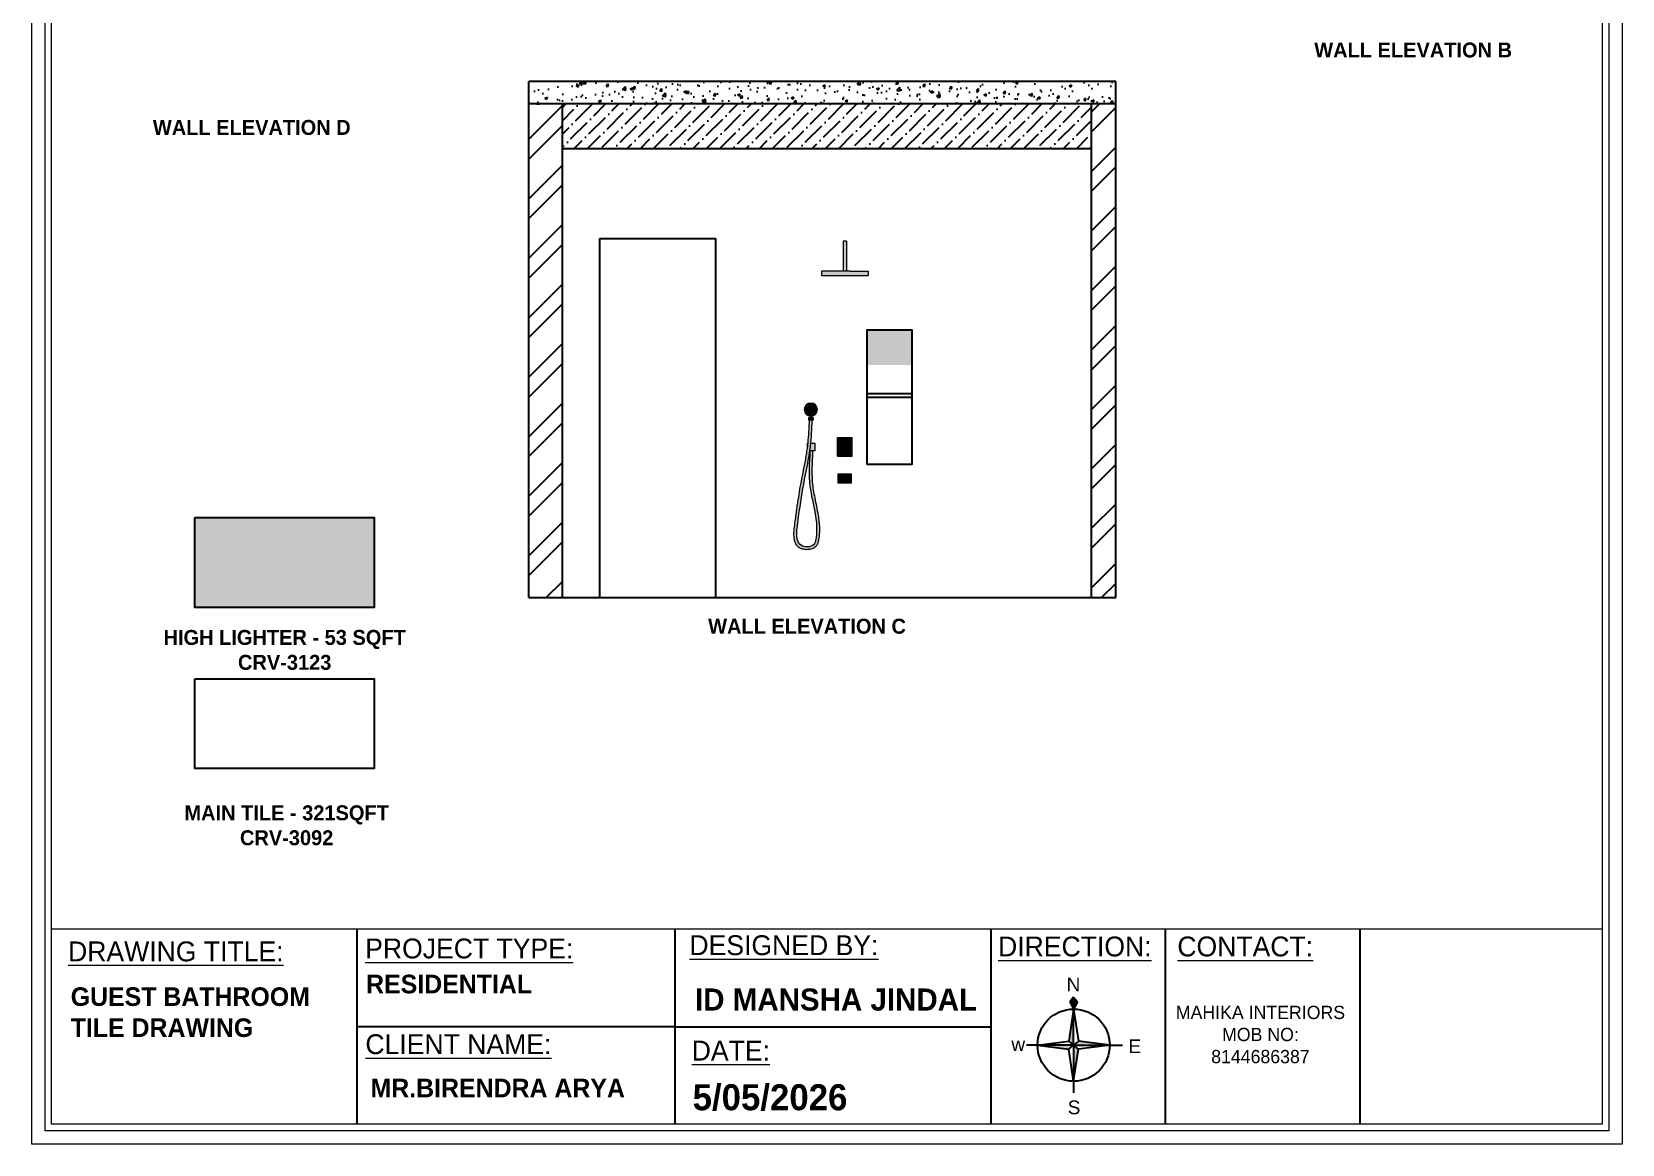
# Model space of a CAD drawing. Header units: inches. Extents: x 9636 to 21597, y -10243 to 557.
# Drawn here: x 15976.7 to 16402, y -9820.9 to -9523.4 of the extents above; entities that cross this region are included whole.
import ezdxf

# ---------------------------------------------------------------- set-up
doc = ezdxf.new("R2010")
doc.units = ezdxf.units.IN
doc.header["$MEASUREMENT"] = 0
for name, color, linetype in [('ELE', 5, 'Continuous'), ('FUR', 42, 'Continuous'), ('IEL-HATCH-002', 7, 'Continuous')]:
    doc.layers.add(name, color=color, linetype=linetype)
doc.layers.add('FURNI', color=140, linetype='Continuous', lineweight=18)
doc.layers.add('WALL', color=23, linetype='Continuous', lineweight=15)
doc.styles.add('HEMI', font='stylu.ttf')
doc.styles.get("Standard").update_dxf_attribs({"font": 'arial.ttf'})

# ---------------------------------------------------------------- blocks, each defined once
blk = doc.blocks.new('shower panel')
at = {"ltscale": 10, "true_color": 0xc7c8ca, "transparency": 33554687}
h = blk.add_hatch(color=9, dxfattribs=at)
h.dxf.hatch_style = 1
h.paths.add_polyline_path([(5645.21, 3090.33), (5644.31, 3090.33), (5644.31, 3082.34), (5645.21, 3082.34)])
h.paths.add_polyline_path([(5650.99, 3082.34), (5646.2, 3082.34), (5638.53, 3082.34), (5638.53, 3081.14), (5650.99, 3081.14)])
h = blk.add_hatch(color=9, dxfattribs=at)
h.dxf.hatch_style = 1
h.paths.add_polyline_path([(5646.76, 3037.82), (5642.76, 3037.82), (5642.76, 3032.84), (5646.76, 3032.84)])
h.paths.add_polyline_path([(5644.1, 3034.23, -1), (5645.42, 3034.23, -1)], flags=0)
h.paths.add_polyline_path([(5644.5, 3036.41, -1), (5645.02, 3036.41, -1)], flags=0)
h.paths.add_polyline_path([(5644.1, 3034.23, 1), (5645.42, 3034.23, 1)], flags=16)
h.paths.add_polyline_path([(5644.5, 3036.41, 1), (5645.02, 3036.41, 1)], flags=16)
h = blk.add_hatch(color=9, dxfattribs=at)
h.dxf.hatch_style = 1
h.paths.add_polyline_path([(5645.42, 3034.23, 1), (5644.1, 3034.23, 1)])
h.paths.add_polyline_path([(5645.02, 3036.41, 1), (5644.5, 3036.41, 1)])
h = blk.add_hatch(color=9, dxfattribs=at)
h.dxf.hatch_style = 1
h.paths.add_polyline_path([(5646.54, 3028.05), (5642.9, 3028.05), (5642.9, 3025.73), (5646.54, 3025.74)])
h.paths.add_polyline_path([(5644.17, 3026.06), (5644.17, 3026.42), (5643.53, 3026.42), (5643.53, 3027.34), (5645.98, 3027.34), (5645.98, 3026.42), (5645.34, 3026.42), (5645.34, 3026.06)], flags=16)
h = blk.add_hatch(color=9, dxfattribs=at)
h.dxf.hatch_style = 1
h.paths.add_polyline_path([(5645.34, 3026.42), (5644.17, 3026.42), (5644.17, 3026.06), (5645.34, 3026.06)])
h.paths.add_polyline_path([(5645.98, 3027.34), (5643.53, 3027.34), (5643.53, 3026.42), (5645.98, 3026.42)])
at = {"color": 18, "true_color": 0x000000}
for p, q in [((5644.31, 3090.33), (5644.31, 3082.34)), ((5645.21, 3090.33), (5645.21, 3082.34)), ((5646.2, 3082.34), (5638.53, 3082.34)), ((5638.53, 3082.34), (5638.53, 3081.14)), ((5638.53, 3081.14), (5650.99, 3081.14)), ((5646.2, 3082.34), (5650.99, 3082.34)), ((5650.99, 3082.34), (5650.99, 3081.14)), ((5642.76, 3032.84), (5642.76, 3037.82)), ((5642.76, 3037.82), (5646.76, 3037.82)), ((5646.76, 3032.84), (5646.76, 3037.82)), ((5642.76, 3032.84), (5646.76, 3032.84))]:
    blk.add_line(p, q, dxfattribs=at)
at = {"color": 18, "linetype": 'Continuous', "ltscale": 10, "true_color": 0x000000}
blk.add_line((5645.21, 3090.33), (5644.31, 3090.33), dxfattribs=at)
at = {"color": 18, "true_color": 0x000000}
for points in [[(5642.9, 3025.73), (5646.54, 3025.74), (5646.54, 3028.05), (5642.9, 3028.05)], [(5643.53, 3027.34), (5645.98, 3027.34), (5645.98, 3026.42), (5643.53, 3026.42)]]:
    blk.add_lwpolyline(points, close=True, dxfattribs=at)
for centre, radius in [((5644.76, 3034.23), 0.658), ((5644.76, 3036.41), 0.261)]:
    blk.add_circle(centre, radius, dxfattribs=at)
at = {"layer": 'WALL', "color": 18, "linetype": 'Continuous', "ltscale": 10, "true_color": 0x000000}
blk.add_lwpolyline([(5644.17, 3026.42), (5645.34, 3026.42), (5645.34, 3026.06), (5644.17, 3026.06)], close=True, dxfattribs=at)
blk = doc.blocks.new('handshower')
at = {"ltscale": 10, "true_color": 0xc7c8ca, "transparency": 33554687}
h = blk.add_hatch(color=9, dxfattribs=at)
h.dxf.hatch_style = 1
h.paths.add_polyline_path([(5652.82, 3045.31, 1), (5656.3, 3045.31, 1)])
h = blk.add_hatch(color=9, dxfattribs=at)
h.dxf.hatch_style = 1
edge = h.paths.add_edge_path(flags=17)
edge.add_spline(control_points=[(5654.81, 3034.29), (5654.75, 3034.71), (5654.67, 3035.38), (5654.59, 3036.04), (5654.57, 3036.29)], knot_values=[54.194677, 54.194677, 54.194677, 54.194677, 55.45483, 56.187119, 56.187119, 56.187119, 56.187119], degree=3, periodic=0)
edge.add_line((5654.57, 3036.29), (5653.47, 3036.29))
edge.add_line((5653.47, 3036.29), (5653.47, 3034.29))
edge.add_line((5653.47, 3034.29), (5654.81, 3034.29))
edge = h.paths.add_edge_path()
edge.add_spline(control_points=[(5655.47, 3035.05), (5655.41, 3035.47), (5655.36, 3035.88), (5655.32, 3036.29)], knot_values=[54.859322, 54.859322, 54.859322, 54.859322, 56.108997, 56.108997, 56.108997, 56.108997], degree=3, periodic=0)
edge.add_spline(control_points=[(5655.32, 3036.29), (5655.29, 3036.57), (5655.26, 3036.85), (5655.15, 3038.11), (5655.09, 3039.1), (5655, 3040.88), (5654.96, 3041.67), (5654.93, 3042.47)], knot_values=[56.108997, 56.108997, 56.108997, 56.108997, 56.962385, 56.962385, 59.951382, 59.951382, 62.356014, 62.356014, 62.356014, 62.356014], degree=3, periodic=0)
edge.add_line((5654.93, 3042.47), (5654.18, 3042.47))
edge.add_spline(control_points=[(5654.18, 3042.47), (5654.26, 3040.57), (5654.34, 3038.67), (5654.52, 3036.76)], knot_values=[56.654033, 56.654033, 56.654033, 56.654033, 62.384454, 62.384454, 62.384454, 62.384454], degree=3, periodic=0)
edge.add_spline(control_points=[(5654.52, 3036.76), (5654.53, 3036.6), (5654.55, 3036.44), (5654.57, 3036.29)], knot_values=[56.187119, 56.187119, 56.187119, 56.187119, 56.654033, 56.654033, 56.654033, 56.654033], degree=3, periodic=0)
edge.add_spline(control_points=[(5654.57, 3036.29), (5654.59, 3036.04), (5654.64, 3035.61), (5654.69, 3035.18), (5654.72, 3034.99)], knot_values=[54.896824, 54.896824, 54.896824, 54.896824, 55.629113, 56.187119, 56.187119, 56.187119, 56.187119], degree=3, periodic=0)
edge.add_spline(control_points=[(5654.72, 3034.99), (5654.75, 3034.76), (5654.78, 3034.52), (5654.81, 3034.29)], knot_values=[54.194677, 54.194677, 54.194677, 54.194677, 54.896824, 54.896824, 54.896824, 54.896824], degree=3, periodic=0)
edge.add_spline(control_points=[(5654.81, 3034.29), (5654.9, 3033.71), (5654.99, 3033.13), (5655.09, 3032.55)], knot_values=[52.468674, 52.468674, 52.468674, 52.468674, 54.194677, 54.194677, 54.194677, 54.194677], degree=3, periodic=0)
edge.add_spline(control_points=[(5655.09, 3032.55), (5655.5, 3030.1), (5656.05, 3027.58), (5656.49, 3025.21), (5656.51, 3025.12)], knot_values=[44.841361, 44.841361, 44.841361, 44.841361, 52.188713, 52.468674, 52.468674, 52.468674, 52.468674], degree=3, periodic=0)
edge.add_spline(control_points=[(5656.51, 3025.12), (5656.76, 3023.78), (5656.97, 3022.48), (5657.18, 3021.12)], knot_values=[40.510785, 40.510785, 40.510785, 40.510785, 44.841361, 44.841361, 44.841361, 44.841361], degree=3, periodic=0)
edge.add_spline(control_points=[(5657.18, 3021.12), (5657.33, 3020.07), (5657.49, 3018.99), (5657.65, 3017.83)], knot_values=[37.168422, 37.168422, 37.168422, 37.168422, 40.510785, 40.510785, 40.510785, 40.510785], degree=3, periodic=0)
edge.add_spline(control_points=[(5657.65, 3017.83), (5657.77, 3016.94), (5657.96, 3015.61), (5658.16, 3014.13), (5658.21, 3013.68)], knot_values=[33.526078, 33.526078, 33.526078, 33.526078, 36.058959, 37.168422, 37.168422, 37.168422, 37.168422], degree=3, periodic=0)
edge.add_spline(control_points=[(5658.21, 3013.68), (5658.24, 3013.41), (5658.27, 3013.13), (5658.29, 3012.86)], knot_values=[32.853295, 32.853295, 32.853295, 32.853295, 33.526078, 33.526078, 33.526078, 33.526078], degree=3, periodic=0)
edge.add_spline(control_points=[(5658.29, 3012.86), (5658.31, 3012.6), (5658.32, 3012.34), (5658.32, 3012.09)], knot_values=[32.195242, 32.195242, 32.195242, 32.195242, 32.853295, 32.853295, 32.853295, 32.853295], degree=3, periodic=0)
edge.add_spline(control_points=[(5658.32, 3012.09), (5658.33, 3011.91), (5658.32, 3011.74), (5658.31, 3011.57)], knot_values=[31.738138, 31.738138, 31.738138, 31.738138, 32.195242, 32.195242, 32.195242, 32.195242], degree=3, periodic=0)
edge.add_spline(control_points=[(5658.31, 3011.57), (5658.3, 3011.31), (5658.28, 3011.07), (5658.24, 3010.84)], knot_values=[31.055014, 31.055014, 31.055014, 31.055014, 31.738138, 31.738138, 31.738138, 31.738138], degree=3, periodic=0)
edge.add_spline(control_points=[(5658.24, 3010.84), (5658.23, 3010.76), (5658.21, 3010.69), (5658.2, 3010.62)], knot_values=[30.842614, 30.842614, 30.842614, 30.842614, 31.055014, 31.055014, 31.055014, 31.055014], degree=3, periodic=0)
edge.add_spline(control_points=[(5658.2, 3010.62), (5658.18, 3010.54), (5658.16, 3010.46), (5658.14, 3010.39)], knot_values=[30.59947, 30.59947, 30.59947, 30.59947, 30.842614, 30.842614, 30.842614, 30.842614], degree=3, periodic=0)
edge.add_spline(control_points=[(5658.14, 3010.39), (5658.12, 3010.32), (5658.1, 3010.25), (5658.08, 3010.19)], knot_values=[30.388353, 30.388353, 30.388353, 30.388353, 30.59947, 30.59947, 30.59947, 30.59947], degree=3, periodic=0)
edge.add_spline(control_points=[(5658.08, 3010.19), (5658.05, 3010.12), (5658.02, 3010.04), (5657.99, 3009.97)], knot_values=[30.143852, 30.143852, 30.143852, 30.143852, 30.388353, 30.388353, 30.388353, 30.388353], degree=3, periodic=0)
edge.add_spline(control_points=[(5657.99, 3009.97), (5657.97, 3009.91), (5657.94, 3009.86), (5657.91, 3009.8)], knot_values=[29.93379, 29.93379, 29.93379, 29.93379, 30.143852, 30.143852, 30.143852, 30.143852], degree=3, periodic=0)
edge.add_spline(control_points=[(5657.91, 3009.8), (5657.88, 3009.75), (5657.85, 3009.7), (5657.83, 3009.65)], knot_values=[29.750409, 29.750409, 29.750409, 29.750409, 29.93379, 29.93379, 29.93379, 29.93379], degree=3, periodic=0)
edge.add_spline(control_points=[(5657.83, 3009.65), (5657.79, 3009.6), (5657.76, 3009.54), (5657.72, 3009.49)], knot_values=[29.53932, 29.53932, 29.53932, 29.53932, 29.750409, 29.750409, 29.750409, 29.750409], degree=3, periodic=0)
edge.add_spline(control_points=[(5657.72, 3009.49), (5657.7, 3009.46), (5657.67, 3009.44), (5657.65, 3009.41)], knot_values=[29.418133, 29.418133, 29.418133, 29.418133, 29.53932, 29.53932, 29.53932, 29.53932], degree=3, periodic=0)
edge.add_spline(control_points=[(5657.65, 3009.41), (5657.62, 3009.37), (5657.59, 3009.34), (5657.56, 3009.31)], knot_values=[29.267829, 29.267829, 29.267829, 29.267829, 29.418133, 29.418133, 29.418133, 29.418133], degree=3, periodic=0)
edge.add_spline(control_points=[(5657.56, 3009.31), (5657.52, 3009.27), (5657.49, 3009.23), (5657.44, 3009.19)], knot_values=[29.084662, 29.084662, 29.084662, 29.084662, 29.267829, 29.267829, 29.267829, 29.267829], degree=3, periodic=0)
edge.add_spline(control_points=[(5657.44, 3009.19), (5657.42, 3009.17), (5657.39, 3009.14), (5657.36, 3009.12)], knot_values=[28.96291, 28.96291, 28.96291, 28.96291, 29.084662, 29.084662, 29.084662, 29.084662], degree=3, periodic=0)
edge.add_spline(control_points=[(5657.36, 3009.12), (5657.28, 3009.05), (5657.2, 3009), (5657.11, 3008.94)], knot_values=[28.62983, 28.62983, 28.62983, 28.62983, 28.96291, 28.96291, 28.96291, 28.96291], degree=3, periodic=0)
edge.add_spline(control_points=[(5657.11, 3008.94), (5657.07, 3008.92), (5657.04, 3008.9), (5657, 3008.89)], knot_values=[28.507584, 28.507584, 28.507584, 28.507584, 28.62983, 28.62983, 28.62983, 28.62983], degree=3, periodic=0)
edge.add_spline(control_points=[(5657, 3008.89), (5656.95, 3008.86), (5656.88, 3008.83), (5656.82, 3008.8), (5656.81, 3008.8)], knot_values=[28.296705, 28.296705, 28.296705, 28.296705, 28.500267, 28.507584, 28.507584, 28.507584, 28.507584], degree=3, periodic=0)
edge.add_spline(control_points=[(5656.81, 3008.8), (5656.76, 3008.78), (5656.7, 3008.75), (5656.64, 3008.73)], knot_values=[28.114163, 28.114163, 28.114163, 28.114163, 28.296705, 28.296705, 28.296705, 28.296705], degree=3, periodic=0)
edge.add_spline(control_points=[(5656.64, 3008.73), (5656.57, 3008.71), (5656.5, 3008.69), (5656.42, 3008.67)], knot_values=[27.903188, 27.903188, 27.903188, 27.903188, 28.114163, 28.114163, 28.114163, 28.114163], degree=3, periodic=0)
edge.add_spline(control_points=[(5656.42, 3008.67), (5656.34, 3008.65), (5656.25, 3008.64), (5656.16, 3008.62)], knot_values=[27.659043, 27.659043, 27.659043, 27.659043, 27.903188, 27.903188, 27.903188, 27.903188], degree=3, periodic=0)
edge.add_spline(control_points=[(5656.16, 3008.62), (5656.08, 3008.61), (5656, 3008.6), (5655.93, 3008.59)], knot_values=[27.447336, 27.447336, 27.447336, 27.447336, 27.659043, 27.659043, 27.659043, 27.659043], degree=3, periodic=0)
edge.add_spline(control_points=[(5655.93, 3008.59), (5655.83, 3008.59), (5655.74, 3008.58), (5655.65, 3008.58)], knot_values=[27.203462, 27.203462, 27.203462, 27.203462, 27.447336, 27.447336, 27.447336, 27.447336], degree=3, periodic=0)
edge.add_spline(control_points=[(5655.65, 3008.58), (5655.57, 3008.58), (5655.49, 3008.58), (5655.41, 3008.59)], knot_values=[26.992057, 26.992057, 26.992057, 26.992057, 27.203462, 27.203462, 27.203462, 27.203462], degree=3, periodic=0)
edge.add_spline(control_points=[(5655.41, 3008.59), (5655.31, 3008.59), (5655.22, 3008.6), (5655.13, 3008.61)], knot_values=[26.747282, 26.747282, 26.747282, 26.747282, 26.992057, 26.992057, 26.992057, 26.992057], degree=3, periodic=0)
edge.add_spline(control_points=[(5655.13, 3008.61), (5655.05, 3008.62), (5654.97, 3008.64), (5654.89, 3008.65)], knot_values=[26.537116, 26.537116, 26.537116, 26.537116, 26.747282, 26.747282, 26.747282, 26.747282], degree=3, periodic=0)
edge.add_spline(control_points=[(5654.89, 3008.65), (5654.75, 3008.68), (5654.61, 3008.72), (5654.48, 3008.77)], knot_values=[26.142537, 26.142537, 26.142537, 26.142537, 26.537116, 26.537116, 26.537116, 26.537116], degree=3, periodic=0)
edge.add_spline(control_points=[(5654.48, 3008.77), (5654.43, 3008.78), (5654.39, 3008.8), (5654.35, 3008.82)], knot_values=[26.021228, 26.021228, 26.021228, 26.021228, 26.142537, 26.142537, 26.142537, 26.142537], degree=3, periodic=0)
edge.add_spline(control_points=[(5654.35, 3008.82), (5654.26, 3008.86), (5654.18, 3008.9), (5654.09, 3008.95)], knot_values=[25.740864, 25.740864, 25.740864, 25.740864, 26.021228, 26.021228, 26.021228, 26.021228], degree=3, periodic=0)
edge.add_spline(control_points=[(5654.09, 3008.95), (5654.06, 3008.97), (5654.03, 3008.99), (5654, 3009.01)], knot_values=[25.634085, 25.634085, 25.634085, 25.634085, 25.740864, 25.740864, 25.740864, 25.740864], degree=3, periodic=0)
edge.add_spline(control_points=[(5654, 3009.01), (5653.97, 3009.03), (5653.94, 3009.06), (5653.9, 3009.08)], knot_values=[25.513429, 25.513429, 25.513429, 25.513429, 25.634085, 25.634085, 25.634085, 25.634085], degree=3, periodic=0)
edge.add_spline(control_points=[(5653.9, 3009.08), (5653.88, 3009.1), (5653.85, 3009.13), (5653.82, 3009.15)], knot_values=[25.406868, 25.406868, 25.406868, 25.406868, 25.513429, 25.513429, 25.513429, 25.513429], degree=3, periodic=0)
edge.add_spline(control_points=[(5653.82, 3009.15), (5653.79, 3009.18), (5653.77, 3009.2), (5653.74, 3009.23)], knot_values=[25.285802, 25.285802, 25.285802, 25.285802, 25.406868, 25.406868, 25.406868, 25.406868], degree=3, periodic=0)
edge.add_spline(control_points=[(5653.74, 3009.23), (5653.72, 3009.26), (5653.69, 3009.28), (5653.67, 3009.31)], knot_values=[25.179623, 25.179623, 25.179623, 25.179623, 25.285802, 25.285802, 25.285802, 25.285802], degree=3, periodic=0)
edge.add_spline(control_points=[(5653.67, 3009.31), (5653.65, 3009.34), (5653.62, 3009.37), (5653.6, 3009.41)], knot_values=[25.058111, 25.058111, 25.058111, 25.058111, 25.179623, 25.179623, 25.179623, 25.179623], degree=3, periodic=0)
edge.add_spline(control_points=[(5653.6, 3009.41), (5653.59, 3009.43), (5653.57, 3009.46), (5653.55, 3009.49), (5653.55, 3009.49)], knot_values=[24.953418, 24.953418, 24.953418, 24.953418, 25.043234, 25.058111, 25.058111, 25.058111, 25.058111], degree=3, periodic=0)
edge.add_spline(control_points=[(5653.55, 3009.49), (5653.53, 3009.53), (5653.51, 3009.56), (5653.5, 3009.6)], knot_values=[24.833132, 24.833132, 24.833132, 24.833132, 24.953418, 24.953418, 24.953418, 24.953418], degree=3, periodic=0)
edge.add_spline(control_points=[(5653.5, 3009.6), (5653.48, 3009.63), (5653.47, 3009.66), (5653.45, 3009.7)], knot_values=[24.725943, 24.725943, 24.725943, 24.725943, 24.833132, 24.833132, 24.833132, 24.833132], degree=3, periodic=0)
edge.add_spline(control_points=[(5653.45, 3009.7), (5653.44, 3009.73), (5653.43, 3009.77), (5653.42, 3009.81)], knot_values=[24.608323, 24.608323, 24.608323, 24.608323, 24.725943, 24.725943, 24.725943, 24.725943], degree=3, periodic=0)
edge.add_spline(control_points=[(5653.42, 3009.81), (5653.37, 3009.93), (5653.33, 3010.12), (5653.29, 3010.31), (5653.28, 3010.37)], knot_values=[24.035191, 24.035191, 24.035191, 24.035191, 24.425067, 24.608323, 24.608323, 24.608323, 24.608323], degree=3, periodic=0)
edge.add_spline(control_points=[(5653.28, 3010.37), (5653.23, 3010.58), (5653.2, 3010.78), (5653.17, 3010.98)], knot_values=[23.423365, 23.423365, 23.423365, 23.423365, 24.035191, 24.035191, 24.035191, 24.035191], degree=3, periodic=0)
edge.add_spline(control_points=[(5653.17, 3010.98), (5653.13, 3011.23), (5653.09, 3011.48), (5653.07, 3011.73)], knot_values=[22.671311, 22.671311, 22.671311, 22.671311, 23.423365, 23.423365, 23.423365, 23.423365], degree=3, periodic=0)
edge.add_spline(control_points=[(5653.07, 3011.73), (5653.04, 3012.01), (5653.02, 3012.29), (5653.01, 3012.56)], knot_values=[21.840313, 21.840313, 21.840313, 21.840313, 22.671311, 22.671311, 22.671311, 22.671311], degree=3, periodic=0)
edge.add_spline(control_points=[(5653.01, 3012.56), (5653, 3012.89), (5652.99, 3013.22), (5653, 3013.54)], knot_values=[20.855298, 20.855298, 20.855298, 20.855298, 21.840313, 21.840313, 21.840313, 21.840313], degree=3, periodic=0)
edge.add_spline(control_points=[(5653, 3013.54), (5653, 3013.95), (5653.03, 3014.35), (5653.06, 3014.76)], knot_values=[19.631856, 19.631856, 19.631856, 19.631856, 20.855298, 20.855298, 20.855298, 20.855298], degree=3, periodic=0)
edge.add_spline(control_points=[(5653.06, 3014.76), (5653.1, 3015.25), (5653.16, 3015.75), (5653.22, 3016.24)], knot_values=[18.14334, 18.14334, 18.14334, 18.14334, 19.631856, 19.631856, 19.631856, 19.631856], degree=3, periodic=0)
edge.add_spline(control_points=[(5653.22, 3016.24), (5653.3, 3016.75), (5653.38, 3017.25), (5653.47, 3017.76)], knot_values=[16.617957, 16.617957, 16.617957, 16.617957, 18.14334, 18.14334, 18.14334, 18.14334], degree=3, periodic=0)
edge.add_spline(control_points=[(5653.47, 3017.76), (5653.66, 3018.76), (5653.87, 3019.77), (5654.08, 3020.77)], knot_values=[13.582782, 13.582782, 13.582782, 13.582782, 16.617957, 16.617957, 16.617957, 16.617957], degree=3, periodic=0)
edge.add_spline(control_points=[(5654.08, 3020.77), (5654.21, 3021.36), (5654.33, 3021.94), (5654.44, 3022.53)], knot_values=[11.811598, 11.811598, 11.811598, 11.811598, 13.582782, 13.582782, 13.582782, 13.582782], degree=3, periodic=0)
edge.add_spline(control_points=[(5654.44, 3022.53), (5654.55, 3023.14), (5654.66, 3023.75), (5654.74, 3024.36)], knot_values=[9.973889, 9.973889, 9.973889, 9.973889, 11.811598, 11.811598, 11.811598, 11.811598], degree=3, periodic=0)
edge.add_spline(control_points=[(5654.74, 3024.36), (5654.76, 3024.5), (5654.89, 3025.55), (5654.97, 3026.6), (5655, 3027.51)], knot_values=[6.814131, 6.814131, 6.814131, 6.814131, 7.226304, 9.973889, 9.973889, 9.973889, 9.973889], degree=3, periodic=0)
edge.add_spline(control_points=[(5655, 3027.51), (5655.03, 3028.55), (5655.02, 3029.6), (5654.98, 3030.64)], knot_values=[3.691724, 3.691724, 3.691724, 3.691724, 6.814131, 6.814131, 6.814131, 6.814131], degree=3, periodic=0)
edge.add_spline(control_points=[(5654.98, 3030.64), (5654.94, 3031.85), (5654.87, 3033.07), (5654.8, 3034.29)], knot_values=[0.045478, 0.045478, 0.045478, 0.045478, 3.691724, 3.691724, 3.691724, 3.691724], degree=3, periodic=0)
edge.add_line((5654.8, 3034.29), (5654.04, 3034.29))
edge.add_spline(control_points=[(5654.04, 3034.29), (5654.08, 3033.77), (5654.11, 3033.24), (5654.19, 3031.68), (5654.24, 3030.64), (5654.28, 3028.59), (5654.26, 3027.56), (5654.16, 3025.82), (5654.09, 3025.11), (5653.88, 3023.67), (5653.76, 3022.94), (5653.33, 3020.76), (5652.99, 3019.28), (5652.63, 3017.29), (5652.54, 3016.79), (5652.33, 3015.27), (5652.24, 3014.26), (5652.25, 3012.84), (5652.26, 3012.45), (5652.31, 3011.79), (5652.33, 3011.52), (5652.4, 3011.05), (5652.43, 3010.84), (5652.5, 3010.45), (5652.53, 3010.27), (5652.6, 3009.97), (5652.62, 3009.85), (5652.69, 3009.59), (5652.74, 3009.45), (5652.86, 3009.18), (5652.94, 3009.04), (5653.11, 3008.8), (5653.21, 3008.7), (5653.61, 3008.33), (5653.95, 3008.15), (5654.67, 3007.91), (5655.04, 3007.85), (5655.78, 3007.82), (5656.16, 3007.85), (5656.87, 3008), (5657.21, 3008.13), (5657.81, 3008.49), (5658.06, 3008.71), (5658.47, 3009.23), (5658.62, 3009.52), (5658.86, 3010.12), (5658.93, 3010.43), (5659.09, 3011.42), (5659.09, 3012.12), (5658.99, 3013.54), (5658.9, 3014.26), (5658.71, 3015.61), (5658.63, 3016.25), (5658.46, 3017.49), (5658.37, 3018.09), (5658.13, 3019.82), (5657.97, 3020.9), (5657.67, 3022.83), (5657.53, 3023.69), (5657.2, 3025.55), (5657, 3026.57), (5656.59, 3028.64), (5656.37, 3029.7), (5655.96, 3031.89), (5655.76, 3033.04), (5655.55, 3034.47), (5655.5, 3034.76), (5655.47, 3035.05)], knot_values=[0, 0, 0, 0, 1.567068, 1.567068, 4.701204, 4.701204, 7.831507, 7.831507, 10.053613, 10.053613, 12.275719, 12.275719, 16.719932, 16.719932, 18.204245, 18.204245, 21.17287, 21.17287, 22.289722, 22.289722, 23.055672, 23.055672, 23.647988, 23.647988, 24.165265, 24.165265, 24.491359, 24.491359, 24.817452, 24.817452, 25.10916, 25.10916, 25.400868, 25.400868, 26.213079, 26.213079, 27.02529, 27.02529, 27.837501, 27.837501, 28.649712, 28.649712, 29.461923, 29.461923, 30.274134, 30.274134, 31.086345, 31.086345, 32.784906, 32.784906, 34.483466, 34.483466, 36.182027, 36.182027, 37.880588, 37.880588, 41.277709, 41.277709, 44.088792, 44.088792, 47.31031, 47.31031, 50.531827, 50.531827, 53.973389, 53.973389, 54.859322, 54.859322, 54.859322, 54.859322], degree=3, periodic=0)
edge = h.paths.add_edge_path(flags=17)
edge.add_line((5655.47, 3036.29), (5655.32, 3036.29))
edge.add_spline(control_points=[(5655.32, 3036.29), (5655.36, 3035.88), (5655.41, 3035.47), (5655.47, 3035.05)], knot_values=[54.859322, 54.859322, 54.859322, 54.859322, 56.108997, 56.108997, 56.108997, 56.108997], degree=3, periodic=0)
edge.add_line((5655.47, 3035.05), (5655.47, 3036.29))
h = blk.add_hatch(color=9, dxfattribs=at)
h.dxf.hatch_style = 1
h.paths.add_polyline_path([(5654.84, 3043.59, -0.085911), (5654.25, 3043.6), (5654.25, 3043.07), (5654.84, 3043.07)])
h.paths.add_polyline_path([(5655.15, 3043.07), (5653.96, 3043.08), (5653.96, 3042.47), (5655.15, 3042.47)])
at = {"color": 18, "true_color": 0x000000}
for p, q in [((5653.96, 3043.08), (5655.15, 3043.07)), ((5653.96, 3043.08), (5653.96, 3042.47)), ((5653.96, 3042.47), (5655.15, 3042.47)), ((5654.25, 3043.6), (5654.25, 3043.07)), ((5654.84, 3043.59), (5654.84, 3043.07)), ((5655.15, 3043.07), (5655.15, 3042.47))]:
    blk.add_line(p, q, dxfattribs=at)
blk.add_circle((5654.56, 3045.31), 1.74, dxfattribs=at)
at = {"layer": 'WALL', "color": 18, "linetype": 'Continuous', "ltscale": 10, "true_color": 0x000000}
for points in [[(5654.57, 3036.29), (5653.47, 3036.29), (5653.47, 3034.29), (5654.81, 3034.29)], [(5655.47, 3035.05), (5655.47, 3036.29), (5655.32, 3036.29)]]:
    blk.add_lwpolyline(points, dxfattribs=at)
for points, knots in [([(5654.8, 3034.29), (5654.99, 3031.11), (5655.47, 3023.04), (5652.13, 3014.82), (5653.72, 3008.58), (5659, 3008.07), (5657.71, 3017.35), (5656.67, 3025.05), (5654.52, 3034.45), (5654.27, 3040.17), (5654.18, 3042.47)], [0.045478, 0.045478, 0.045478, 0.045478, 9.561715, 24.218447, 24.968295, 28.304021, 34.63554, 45.121321, 55.45483, 62.386499, 62.386499, 62.386499, 62.386499]), ([(5654.04, 3034.29), (5654.08, 3033.77), (5654.11, 3033.24), (5654.19, 3031.68), (5654.24, 3030.64), (5654.28, 3028.59), (5654.26, 3027.56), (5654.16, 3025.82), (5654.09, 3025.11), (5653.88, 3023.67), (5653.76, 3022.94), (5653.33, 3020.76), (5652.99, 3019.28), (5652.63, 3017.29), (5652.54, 3016.79), (5652.33, 3015.27), (5652.24, 3014.26), (5652.25, 3012.84), (5652.26, 3012.45), (5652.31, 3011.79), (5652.33, 3011.52), (5652.4, 3011.05), (5652.43, 3010.84), (5652.5, 3010.45), (5652.53, 3010.27), (5652.6, 3009.97), (5652.62, 3009.85), (5652.69, 3009.59), (5652.74, 3009.45), (5652.86, 3009.18), (5652.94, 3009.04), (5653.11, 3008.8), (5653.21, 3008.7), (5653.61, 3008.33), (5653.95, 3008.15), (5654.67, 3007.91), (5655.04, 3007.85), (5655.78, 3007.82), (5656.16, 3007.85), (5656.87, 3008), (5657.21, 3008.13), (5657.81, 3008.49), (5658.06, 3008.71), (5658.47, 3009.23), (5658.62, 3009.52), (5658.86, 3010.12), (5658.93, 3010.43), (5659.09, 3011.42), (5659.09, 3012.12), (5658.99, 3013.54), (5658.9, 3014.26), (5658.71, 3015.61), (5658.63, 3016.25), (5658.46, 3017.49), (5658.37, 3018.09), (5658.13, 3019.82), (5657.97, 3020.9), (5657.67, 3022.83), (5657.53, 3023.69), (5657.2, 3025.55), (5657, 3026.57), (5656.59, 3028.64), (5656.37, 3029.7), (5655.96, 3031.89), (5655.76, 3033.04), (5655.44, 3035.16), (5655.33, 3036.15), (5655.15, 3038.11), (5655.09, 3039.1), (5655, 3040.88), (5654.96, 3041.67), (5654.93, 3042.47)], [0, 0, 0, 0, 1.567068, 1.567068, 4.701204, 4.701204, 7.831507, 7.831507, 10.053613, 10.053613, 12.275719, 12.275719, 16.719932, 16.719932, 18.204245, 18.204245, 21.17287, 21.17287, 22.289722, 22.289722, 23.055672, 23.055672, 23.647988, 23.647988, 24.165265, 24.165265, 24.491359, 24.491359, 24.817452, 24.817452, 25.10916, 25.10916, 25.400868, 25.400868, 26.213079, 26.213079, 27.02529, 27.02529, 27.837501, 27.837501, 28.649712, 28.649712, 29.461923, 29.461923, 30.274134, 30.274134, 31.086345, 31.086345, 32.784906, 32.784906, 34.483466, 34.483466, 36.182027, 36.182027, 37.880588, 37.880588, 41.277709, 41.277709, 44.088792, 44.088792, 47.31031, 47.31031, 50.531827, 50.531827, 53.973389, 53.973389, 56.962385, 56.962385, 59.951382, 59.951382, 62.356014, 62.356014, 62.356014, 62.356014])]:
    blk.add_open_spline(points, degree=3, knots=knots, dxfattribs=at)
blk = doc.blocks.new('A$C470D500B')
at = {"layer": 'ELE', "true_color": 0xed1f24}
h = blk.add_hatch(color=240, dxfattribs=at)
h.paths.add_polyline_path([(25.36, 49.16), (23.85, 47.28), (25.36, 44.35)])
h.paths.add_polyline_path([(25.36, 44.35), (26.88, 47.28), (25.36, 49.16)])
at = {"layer": 'ELE', "true_color": 0x000000}
h = blk.add_hatch(color=18, dxfattribs=at)
h.paths.add_polyline_path([(27.34, 28.11), (25.36, 29.71), (25.36, 15.08)])
h.paths.add_polyline_path([(40, 29.71), (27.34, 31.31), (25.36, 29.71)])
h.paths.add_polyline_path([(25.36, 44.35), (23.38, 31.31), (25.36, 29.71)])
h.paths.add_polyline_path([(23.38, 28.11), (25.36, 29.71), (10.73, 29.71)])
at = {"layer": 'ELE', "color": 240, "true_color": 0xed1f24}
for p, q in [((25.36, 49.16), (23.85, 47.28)), ((23.85, 47.28), (25.36, 44.35)), ((25.36, 49.16), (26.88, 47.28)), ((25.36, 44.35), (25.36, 49.16)), ((26.88, 47.28), (25.36, 44.35))]:
    blk.add_line(p, q, dxfattribs=at)
at = {"layer": 'ELE', "color": 18, "true_color": 0x000000}
for p, q in [((25.36, 44.35), (23.38, 31.31)), ((25.36, 29.71), (25.36, 44.35)), ((25.36, 44.35), (27.34, 31.31)), ((10.73, 29.71), (6.3, 29.71)), ((10.73, 29.71), (6.3, 29.71)), ((10.73, 29.71), (23.38, 31.31)), ((25.36, 29.71), (10.73, 29.71)), ((10.73, 29.71), (23.38, 28.11)), ((23.38, 31.31), (25.36, 29.71)), ((23.38, 28.11), (25.36, 29.71)), ((25.36, 15.08), (23.38, 28.11)), ((27.34, 31.31), (25.36, 29.71)), ((25.36, 29.71), (25.36, 15.08)), ((27.34, 28.11), (25.36, 29.71)), ((25.36, 29.71), (40, 29.71)), ((25.36, 15.08), (27.34, 28.11)), ((40, 29.71), (27.34, 31.31)), ((40, 29.71), (27.34, 28.11)), ((40, 29.71), (45.12, 29.71)), ((40, 29.71), (45.12, 29.71)), ((25.36, 15.08), (25.36, 10.4))]:
    blk.add_line(p, q, dxfattribs=at)
blk.add_circle((25.36, 29.71), 14.63, dxfattribs=at)
at = {"layer": 'ELE', "color": 240, "true_color": 0xed1f24}
blk.add_text('N', height=5.54, dxfattribs=at).set_placement((22.5, 51.52))
at = {"layer": 'ELE', "color": 18, "true_color": 0x000000}
for s, p in [('w', (0.11, 27.33)), ('E', (47.54, 26.51)), ('S', (22.95, 1.72))]:
    blk.add_text(s, height=5.54, dxfattribs=at).set_placement(p)

msp = doc.modelspace()

# ---------------------------------------------------------------- hatches: boundary and pattern name
at = {"layer": 'IEL-HATCH-002', "transparency": 33554687}
h = msp.add_hatch(dxfattribs=at)
h.set_pattern_fill('AR-CONC', color=9)
h.set_pattern_definition([(50, (4763.8985, -5035.6575), (7.1726018, -0.6275213), [0.75, -8.25]), (355, (4763.8985, -5035.6575), (-1.3875133, 7.5219213), [0.6, -6.6]), (100.451444, (4764.496, -5035.71), (5.7850885, 6.8944), [0.637402, -7.011421]), (46.1842, (4763.8985, -5033.6575), (10.672413, -1.655193), [1.125, -12.375]), (96.63564, (4764.788, -5033.795), (9.3466195, 9.741186), [0.956103, -10.517138]), (351.18416, (4763.899, -5033.657), (9.346619, 9.741186), [0.9, -9.9]), (21, (4764.8985, -5034.1575), (5.9690705, -4.026189), [0.75, -8.25]), (326, (4764.8985, -5034.1575), (2.4331533, 7.2515005), [0.6, -6.6]), (71.451445, (4765.396, -5034.493), (8.4022238, 3.2253115), [0.637402, -7.011421]), (37.5, (4763.8985, -5035.6575), (0.12159855, 3.32893854), [0, -6.52, 0, -6.7, 0, -6.625]), (7.5, (4763.8985, -5035.6575), (2.6306954, 3.9441171), [0, -3.82, 0, -6.37, 0, -2.525]), (327.5, (4761.6685, -5035.6575), (5.33822436, -0.2255487), [0, -2.5, 0, -7.8, 0, -10.35]), (317.5, (4760.6685, -5035.6575), (5.8318617, 1.0010498), [0, -3.25, 0, -5.18, 0, -7.35])])
h.paths.add_polyline_path([(16266.57, -9536.73), (16109.57, -9536.73), (16109.57, -9542.73), (16266.57, -9542.73)])
at = {"layer": 'IEL-HATCH-002', "true_color": 0xf27172, "transparency": 33554687}
h = msp.add_hatch(dxfattribs=at)
h.set_pattern_fill('ANSI32', color=11, scale=30)
h.set_pattern_definition([(45, (4763.899, -5035.657), (-7.954951, 7.954951), []), (45, (4769.202, -5035.657), (-7.954951, 7.954951), [])])
h.paths.add_polyline_path([(16118.57, -9602.73), (16118.57, -9578.73), (16118.57, -9554.73), (16118.57, -9542.73), (16109.57, -9542.73), (16109.57, -9674.73), (16118.57, -9674.73), (16118.57, -9650.73), (16118.57, -9626.73)])
h.paths.add_polyline_path([(16266.57, -9542.73), (16260.07, -9542.73), (16260.07, -9674.73), (16266.57, -9674.73)])
at = {"layer": 'IEL-HATCH-002', "true_color": 0xafd9aa, "transparency": 33554687}
h = msp.add_hatch(dxfattribs=at)
h.set_pattern_fill('ANSI36', color=9, scale=20)
h.set_pattern_definition([(45, (5590.1942, -5134.4392), (1.3258252, 4.8613591), [6.25, -1.25, 0, -1.25])])
h.paths.add_polyline_path([(16260.07, -9542.73), (16118.57, -9542.73), (16118.57, -9554.73), (16260.07, -9554.73)])
at = {"layer": 'IEL-HATCH-002', "true_color": 0x000000, "transparency": 33554687}
h = msp.add_hatch(color=18, dxfattribs=at)
h.dxf.hatch_style = 1
h.set_gradient(color1=(244, 238, 81), color2=(215, 210, 204), name='CURVED')
h.paths.add_polyline_path([(16212.04, -9603.12), (16200.04, -9603.12), (16200.04, -9612.54), (16212.04, -9612.54)])
at = {"layer": 'IEL-HATCH-002', "true_color": 0x636466, "transparency": 33554687}
h = msp.add_hatch(color=251, dxfattribs=at)
h.dxf.hatch_style = 1
h.paths.add_polyline_path([(16068.28, -9653.35), (16020.28, -9653.35), (16020.28, -9677.35), (16068.28, -9677.35)])

# ---------------------------------------------------------------- linework, layer by layer
at = {"color": 18, "true_color": 0x000000}
for p, q in [((16109.57, -9674.73), (16109.57, -9536.73)), ((16266.57, -9536.73), (16109.57, -9536.73)), ((16266.57, -9674.73), (16266.57, -9536.73)), ((16266.57, -9542.73), (16109.57, -9542.73)), ((16118.57, -9674.73), (16118.57, -9542.73)), ((16260.07, -9674.73), (16260.07, -9542.73)), ((16260.07, -9554.73), (16118.57, -9554.73)), ((16128.57, -9674.73), (16128.57, -9578.73)), ((16128.57, -9578.73), (16159.57, -9578.73)), ((16159.57, -9674.73), (16159.57, -9578.73)), ((16200.04, -9620.12), (16212.04, -9620.12)), ((16200.04, -9621.12), (16212.04, -9621.12)), ((16109.57, -9674.73), (16266.57, -9674.73)), ((16063.62, -9763.4), (16063.62, -9815.6)), ((16148.63, -9763.4), (16148.63, -9815.6)), ((16233.19, -9763.4), (16233.19, -9815.6)), ((16279.76, -9763.4), (16279.76, -9815.6)), ((16331.83, -9763.4), (16331.83, -9815.6)), ((16148.63, -9789.5), (16063.62, -9789.5)), ((16148.63, -9789.5), (16233.19, -9789.5))]:
    msp.add_line(p, q, dxfattribs=at)
for points in [[(16200.04, -9639.12), (16200.04, -9603.12), (16212.04, -9603.12), (16212.04, -9639.12)], [(16020.28, -9653.35), (16068.28, -9653.35), (16068.28, -9677.35), (16020.28, -9677.35)], [(16020.28, -9696.45), (16068.28, -9696.45), (16068.28, -9720.45), (16020.28, -9720.45)]]:
    msp.add_lwpolyline(points, close=True, dxfattribs=at)
at = {"layer": 'FURNI', "color": 18, "true_color": 0x000000}
msp.add_line((16396.68, -9763.4), (15981.99, -9763.4), dxfattribs=at)
for points in [[(15976.68, -9820.92), (15976.68, -9225.73), (16401.99, -9225.73), (16401.99, -9820.92)], [(15980.22, -9817.38), (15980.22, -9229.27), (16398.45, -9229.27), (16398.45, -9817.38)], [(15981.99, -9815.6), (15981.99, -9231.04), (16396.68, -9231.04), (16396.68, -9815.6)]]:
    msp.add_lwpolyline(points, close=True, dxfattribs=at)

# ---------------------------------------------------------------- block references
at = {"layer": 'FUR', "xscale": 0.6597110497202925, "yscale": 0.6597110497202925, "zscale": 0.6597110497202925}
msp.add_blockref('A$C470D500B', (16238.56, -9814.03), dxfattribs=at)
at = {"layer": 'WALL', "color": 18, "linetype": 'Continuous', "true_color": 0x000000}
msp.add_blockref('shower panel', (10549.35, -12669.75), dxfattribs=at)
at = {"layer": 'WALL', "color": 18, "linetype": 'Continuous', "true_color": 0x000000, "xscale": -1, "rotation": 359.9999673364769}
msp.add_blockref('handshower', (21839.57, -12669.76), dxfattribs=at)

# ---------------------------------------------------------------- texts
at = {"color": 1, "lineweight": 15, "char_height": 4, "width": 81.1585, "attachment_point": 3, "rotation": 0.0094, "style": 'HEMI'}
for s, insert in [('\\pxqc;{\\fStylus BT|b1|i0|c0|p34;WALL ELEVATION B}', (16386.67, -9526.29)), ('\\pxqc;{\\fStylus BT|b1|i0|c0|p34;WALL ELEVATION D}', (16076.08, -9547)), ('\\pxqc;{\\fStylus BT|b1|i0|c0|p34;HIGH LIGHTER - 53 SQFT\\PCRV-3123 }', (16084.88, -9683.38)), ('\\pxqc;{\\fStylus BT|b1|i0|c0|p34;WALL ELEVATION C}', (16224.58, -9680.39)), ('\\pxqc;{\\fStylus BT|b1|i0|c0|p34;MAIN TILE - 321SQFT\\PCRV-3092}', (16085.41, -9730.29))]:
    msp.add_mtext(s, dxfattribs=dict(at, insert=insert))
at = {"lineweight": 15, "attachment_point": 1, "rotation": 359.9906, "style": 'HEMI'}
for s, insert, char_height, width in [('{\\LDESIGNED BY:}', (16152.55, -9765.04), 5.3126, 56.1214), ('{\\LDRAWING TITLE:}', (15986.38, -9766.7), 5.3126, 59.1529), ('{\\LPROJECT TYPE:}', (16065.84, -9765.92), 5.3126, 55.8046), ('{\\LDIRECTION:}', (16235.09, -9765.38), 5.3126, 41.0929), ('{\\LCONTACT:}', (16283.03, -9765.38), 5.3126, 41.0929), ('{\\fStylus BT|b1|i0|c0|p34;RESIDENTIAL}', (16066.08, -9775.59), 4.9778, 83.9189), ('{\\fStylus BT|b1|i0|c0|p34;GUEST BATHROOM \\PTILE DRAWING}', (15987.08, -9778.96), 4.9778, 83.9189), ('{\\fStylus BT|b1|i0|c0|p34;ID MANSHA JINDAL}', (16154.04, -9779.27), 5.9029, 78.2925), ('\\pxqc;MAHIKA INTERIORS\\PMOB NO:\\P8144686387', (16275.19, -9783.9), 3.5417, 60.1295), ('{\\LCLIENT NAME:}', (16065.89, -9791.52), 5.3126, 54.8914), ('{\\LDATE:}', (16153.16, -9793.23), 5.313, 41.0929), ('{\\fStylus BT|b1|i0|c0|p34;MR.BIRENDRA ARYA}', (16067.26, -9803.4), 4.9778, 83.9189), ('{\\fStylus BT|b1|i0|c0|p34;5/05/2026}', (16153.4, -9804.88), 6.9574, 53.8151)]:
    msp.add_mtext(s, dxfattribs=dict(at, insert=insert, char_height=char_height, width=width))

doc.saveas('drawing.dxf')
